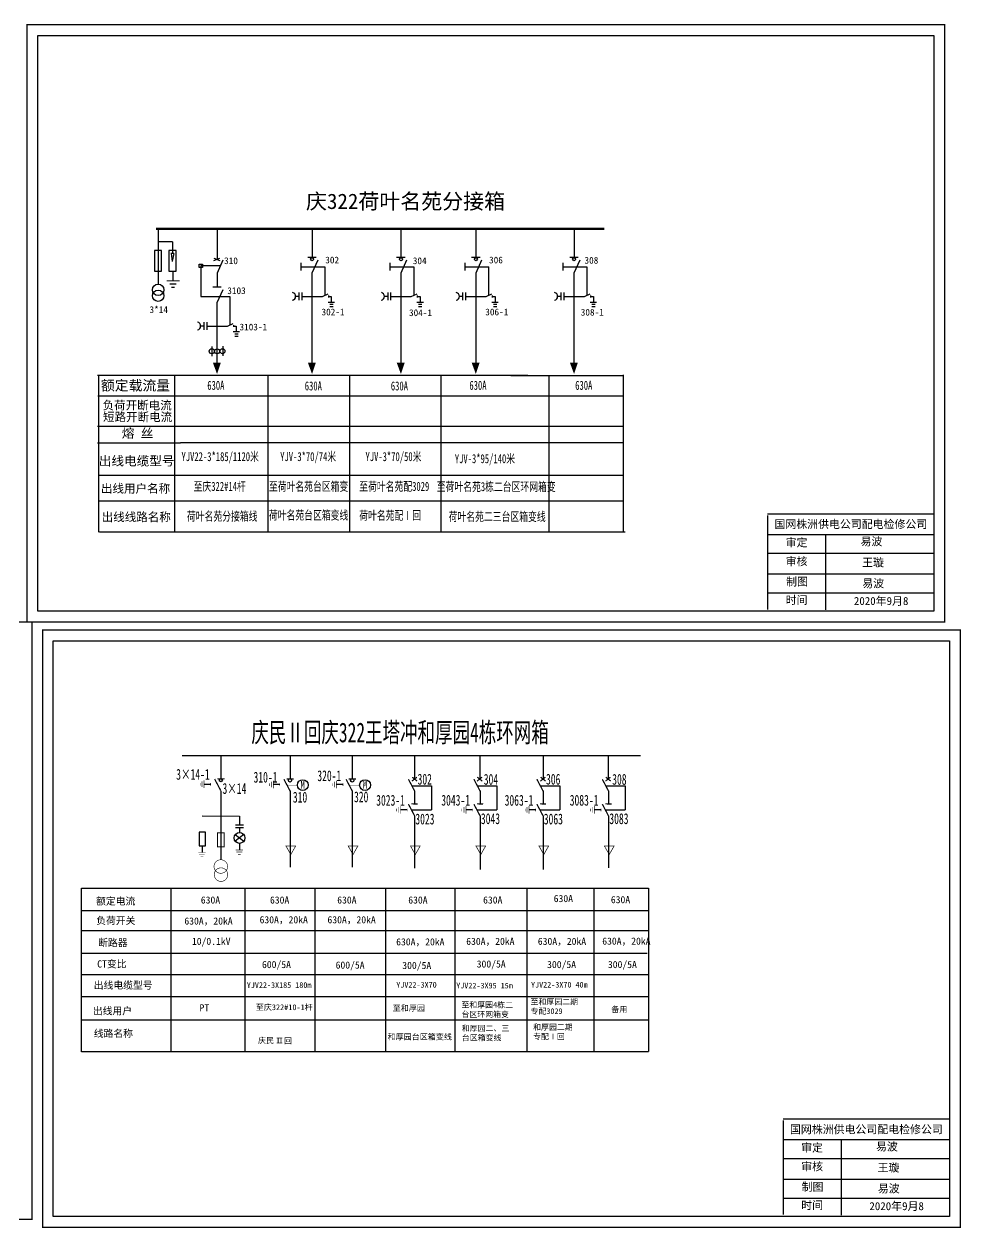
# Model space of a CAD drawing. Extents: x 109 to 883, y -289 to 248.
# Drawn here: x 622.9 to 882.7, y -86.8 to 247.1 of the extents above; entities that cross this region are included whole.
import ezdxf

# ---------------------------------------------------------------- set-up
doc = ezdxf.new("R2010")
doc.units = 0
doc.header["$LTSCALE"] = 0.774411
doc.layers.get('0').update_dxf_attribs({"linetype": 'CONTINUOUS'})
doc.layers.add('2', color=7, linetype='CONTINUOUS')
doc.layers.add('F11', color=7, linetype='CONTINUOUS')
doc.styles.add('HZ', font='')
doc.styles.get("Standard").update_dxf_attribs({"font": '', "height": 2.5})
doc.styles.add('字体', font='simkai_0.ttf', dxfattribs={"height": 2.5})
doc.styles.add('宋3', font='', dxfattribs={"width": 0.7, "height": 3})
doc.styles.add('宋体', font='')
doc.styles.get('HZ').set_extended_font_data('SimSun')
doc.styles.get('Standard').set_extended_font_data('SimSun')
doc.styles.get('宋3').set_extended_font_data('SimSun')
doc.styles.get('宋体').set_extended_font_data('SimSun')

msp = doc.modelspace()

# ---------------------------------------------------------------- hatches: boundary and pattern name
for points in [[(675.24, 153.24), (676.39, 150.09), (677.45, 153.24)], [(701.58, 153.24), (702.74, 150.09), (703.79, 153.24)], [(726.22, 153.24), (727.38, 150.09), (728.43, 153.24)], [(747, 153.24), (748.15, 150.09), (749.21, 153.24)], [(774.24, 153.24), (775.39, 150.09), (776.45, 153.24)]]:
    msp.add_hatch(color=0).paths.add_polyline_path(points)

# ---------------------------------------------------------------- linework, layer by layer
at = {"linetype": 'Continuous', "lineweight": 60}
msp.add_line((659.49, 190.39), (783.72, 190.39), dxfattribs=at)
at = {"color": 0}
for p, q in [((676.4, 190.34), (676.4, 181.96)), ((702.75, 190.42), (702.75, 182.42)), ((727.39, 190.42), (727.39, 182.42)), ((748.16, 190.42), (748.17, 182.42)), ((775.4, 190.42), (775.41, 182.42)), ((677.99, 181.67), (676.39, 178.06)), ((699.65, 180.94), (699.65, 178.8)), ((703.91, 182.37), (701.55, 182.37)), ((704.31, 181.67), (702.72, 178.06)), ((724.29, 180.94), (724.29, 178.8)), ((728.55, 182.37), (726.19, 182.37)), ((728.95, 181.67), (727.36, 178.06)), ((745.07, 180.94), (745.07, 178.8)), ((749.32, 182.37), (746.97, 182.37)), ((749.72, 181.67), (748.13, 178.06)), ((772.31, 180.94), (772.31, 178.8)), ((776.56, 182.37), (774.21, 182.37)), ((776.96, 181.67), (775.37, 178.06)), ((676.41, 178.11), (676.41, 174.22)), ((699.65, 179.85), (706.33, 179.83)), ((702.72, 178.06), (702.71, 153.19)), ((706.38, 172.07), (706.38, 179.83)), ((724.29, 179.85), (730.97, 179.83)), ((727.36, 178.06), (727.34, 153.19)), ((731.02, 172.07), (731.02, 179.83)), ((745.07, 179.85), (751.74, 179.83)), ((748.13, 178.06), (748.12, 153.19)), ((751.79, 172.07), (751.79, 179.83)), ((772.31, 179.85), (778.98, 179.83)), ((775.37, 178.06), (775.36, 153.19)), ((779.03, 172.07), (779.03, 179.83)), ((677.56, 174.17), (675.21, 174.17)), ((671.92, 171.6), (679.98, 171.63)), ((677.97, 173.46), (676.37, 169.86)), ((680.03, 163.86), (680.03, 171.63)), ((699.09, 171.6), (698.2, 171.6)), ((699.09, 172.69), (699.09, 170.55)), ((699.9, 172.69), (699.9, 170.55)), ((699.9, 171.6), (705.58, 171.6)), ((705.6, 171.6), (707.21, 172.28)), ((707.28, 171.88), (707.28, 171.33)), ((707.29, 171.6), (708.08, 171.6)), ((708.08, 171.6), (708.08, 169.97)), ((723.73, 171.6), (722.84, 171.6)), ((723.72, 172.69), (723.72, 170.55)), ((724.54, 172.69), (724.54, 170.55)), ((724.54, 171.6), (730.22, 171.6)), ((730.24, 171.6), (731.85, 172.28)), ((731.92, 171.88), (731.92, 171.33)), ((731.93, 171.6), (732.72, 171.6)), ((732.72, 171.6), (732.72, 169.97)), ((744.5, 171.6), (743.61, 171.6)), ((744.5, 172.69), (744.5, 170.55)), ((745.31, 172.69), (745.31, 170.55)), ((745.31, 171.6), (751, 171.6)), ((751.01, 171.6), (752.62, 172.28)), ((752.69, 171.88), (752.69, 171.33)), ((752.7, 171.6), (753.5, 171.6)), ((753.5, 171.6), (753.5, 169.97)), ((771.74, 171.6), (770.85, 171.6)), ((771.74, 172.69), (771.74, 170.55)), ((772.55, 172.69), (772.55, 170.55)), ((772.55, 171.6), (778.24, 171.6)), ((778.25, 171.6), (779.86, 172.28)), ((779.93, 171.88), (779.93, 171.33)), ((779.94, 171.6), (780.74, 171.6)), ((780.74, 171.6), (780.74, 169.97)), ((676.37, 169.86), (676.36, 152.96)), ((708.96, 169.95), (707.2, 169.95)), ((708.56, 169.32), (707.66, 169.32)), ((708.56, 168.71), (707.66, 168.71)), ((733.6, 169.95), (731.84, 169.95)), ((733.2, 169.32), (732.3, 169.32)), ((733.2, 168.71), (732.3, 168.71)), ((754.38, 169.95), (752.61, 169.95)), ((753.97, 169.32), (753.07, 169.32)), ((753.97, 168.71), (753.07, 168.71)), ((781.62, 169.95), (779.85, 169.95)), ((781.21, 169.32), (780.31, 169.32)), ((781.21, 168.71), (780.31, 168.71)), ((672.74, 164.48), (672.74, 162.35)), ((673.55, 164.48), (673.55, 162.35)), ((679.25, 163.4), (680.87, 164.08)), ((680.93, 163.67), (680.93, 163.13)), ((672.74, 163.4), (671.85, 163.4)), ((673.55, 163.39), (679.24, 163.39)), ((682.62, 161.75), (680.85, 161.75)), ((680.94, 163.4), (681.74, 163.4)), ((682.21, 161.11), (681.31, 161.11)), ((682.21, 160.5), (681.31, 160.5)), ((681.74, 163.4), (681.74, 161.77)), ((663.62, 7.48), (663.62, -37.89)), ((684.14, 7.23), (684.14, -37.96)), ((638.85, 1.24), (656.89, 1.24)), ((656.8, 1.24), (672.02, 1.24)), ((669.02, 1.24), (796.09, 1.24)), ((638.85, -4.24), (656.81, -4.24)), ((656.73, -4.24), (671.94, -4.24)), ((671.68, -4.24), (796.01, -4.24)), ((638.85, -16.5), (656.68, -16.5)), ((656.6, -16.5), (671.81, -16.5)), ((671.55, -16.5), (795.88, -16.5))]:
    msp.add_line(p, q, dxfattribs=at)
at = {"linetype": 'Continuous'}
for p, q in [((660.07, 190.22), (660.07, 175.1)), ((664.06, 186.71), (660.07, 186.71)), ((664.06, 186.71), (664.05, 183.59)), ((664.42, 183.53), (663.56, 183.53)), ((663.68, 183.53), (663.93, 181.31)), ((664.42, 183.47), (663.93, 181.43)), ((674.91, 157.7), (674.91, 155.04)), ((677.98, 157.79), (677.98, 155.13)), ((643.48, 149.84), (643.48, 106.19)), ((690.44, 149.7), (690.44, 106.33)), ((713.16, 149.7), (713.16, 106.33)), ((738.49, 149.7), (738.49, 106.33)), ((757.86, 149.71), (788.96, 149.71)), ((768.37, 149.7), (768.37, 106.33)), ((789.05, 149.84), (789.05, 106.33)), ((643.33, 144.06), (789.05, 144.06)), ((666.23, 135.58), (788.91, 135.58)), ((666.23, 131.06), (789.05, 131.06)), ((643.47, 122.02), (789.19, 122.02)), ((643.62, 114.95), (789.05, 114.95)), ((643.76, 106.33), (789.61, 106.33))]:
    msp.add_line(p, q, dxfattribs=at)
at = {"color": 0, "linetype": 'Continuous'}
for p, q in [((675.51, 181.53), (677.18, 182.23)), ((675.53, 182.23), (677.2, 181.55)), ((671.87, 180.1), (671.87, 171.6)), ((677.36, 180.1), (671.87, 180.1)), ((829.12, 105.6), (875.26, 105.6)), ((845.13, 105.6), (845.13, 84.64)), ((829.12, 100.35), (875.26, 100.35)), ((829.12, 94.61), (875.26, 94.61)), ((829.12, 89.36), (875.26, 89.36)), ((833.42, -62.26), (879.56, -62.26)), ((849.44, -62.27), (849.44, -83.23)), ((833.42, -67.52), (879.56, -67.52)), ((833.42, -73.25), (879.56, -73.25)), ((833.42, -78.51), (879.56, -78.51))]:
    msp.add_line(p, q, dxfattribs=at)
for p, q in [((664.14, 178.42), (664.14, 175.97)), ((643.21, 149.73), (762.61, 149.73)), ((664.57, 149.55), (664.57, 106.33)), ((643.27, 135.63), (666.3, 135.63)), ((643.27, 130.98), (666.25, 130.98)), ((677.44, 44.23), (677.44, 37.67)), ((696.64, 44.17), (696.64, 37.6)), ((713.88, 44.17), (713.88, 37.6)), ((731.17, 44.17), (731.17, 37.6)), ((749.22, 44.17), (749.22, 37.6)), ((766.79, 44.17), (766.79, 37.6)), ((784.84, 44.17), (784.84, 37.6)), ((674.62, 36.26), (672.8, 36.26)), ((677.44, 34.4), (677.44, 15.36)), ((693.82, 36.19), (692, 36.19)), ((696.64, 34.44), (696.64, 13.29)), ((711.31, 36.18), (709.48, 36.18)), ((713.88, 34.44), (713.88, 13.29)), ((730.42, 35.86), (735.82, 35.86)), ((731.17, 34.44), (731.17, 30.83)), ((735.82, 35.86), (735.82, 29.16)), ((748.57, 35.86), (753.97, 35.86)), ((749.32, 34.44), (749.32, 30.83)), ((753.97, 35.86), (753.97, 29.16)), ((766.04, 35.86), (771.44, 35.86)), ((766.79, 34.44), (766.79, 30.83)), ((771.44, 35.86), (771.44, 29.16)), ((784.19, 35.86), (789.59, 35.86)), ((784.93, 34.44), (784.93, 30.83)), ((789.59, 35.86), (789.59, 29.16)), ((672.26, 27.5), (682.63, 27.48)), ((682.63, 27.48), (682.63, 25.04)), ((729.1, 29.16), (727.28, 29.16)), ((730.32, 29.16), (735.82, 29.16)), ((731.17, 27.54), (731.17, 13.02)), ((747.25, 29.16), (745.42, 29.16)), ((748.47, 29.16), (753.97, 29.16)), ((749.32, 27.54), (749.32, 12.62)), ((764.72, 29.16), (762.89, 29.16)), ((765.93, 29.16), (771.44, 29.16)), ((766.79, 27.54), (766.79, 12.62)), ((782.87, 29.16), (781.04, 29.16)), ((784.08, 29.16), (789.59, 29.16)), ((784.93, 27.54), (784.93, 13.15)), ((681.54, 25.04), (683.71, 25.04)), ((681.54, 24.33), (683.71, 24.33)), ((682.63, 24.33), (682.63, 22.9)), ((681.45, 22.31), (683.8, 20.47)), ((683.8, 22.31), (681.45, 20.47)), ((672.26, 19.18), (672.26, 17.35)), ((682.63, 19.88), (682.63, 18.05))]:
    msp.add_line(p, q)
at = {"color": 0, "linetype": 'Continuous', "const_width": 0.37}
for points in [[(623.69, 246.96), (878.17, 246.96), (878.17, 81.27), (623.69, 81.27)], [(370.64, 81.25), (625.12, 81.25), (625.12, -84.44), (370.64, -84.44)], [(628, 79.1), (882.48, 79.1), (882.48, -86.59), (628, -86.59)]]:
    msp.add_lwpolyline(points, close=True, dxfattribs=at)
at = {"color": 0, "linetype": 'Continuous'}
for points in [[(626.68, 243.97), (875.18, 243.97), (875.18, 84.26), (626.68, 84.26)], [(671.47, 180.56), (672.38, 180.56), (672.38, 179.65), (671.47, 179.65)], [(630.99, 76.11), (879.49, 76.11), (879.49, -83.6), (630.99, -83.6)]]:
    msp.add_lwpolyline(points, close=True, dxfattribs=at)
at = {"linetype": 'Continuous'}
for points in [[(661.03, 184.38), (659.01, 184.38), (659.01, 178.61), (661.03, 178.61)], [(665.03, 184.37), (663.02, 184.37), (663.02, 178.61), (665.03, 178.61)]]:
    msp.add_lwpolyline(points, close=True, dxfattribs=at)
at = {"color": 0, "linetype": 'Continuous', "const_width": 0.37}
for points in [[(829, 111.29), (875.14, 111.29)], [(829.12, 110.89), (829.09, 84.72)], [(833.31, -56.58), (879.45, -56.58)], [(833.42, -56.97), (833.4, -83.14)]]:
    msp.add_lwpolyline(points, dxfattribs=at)
for points in [[(666.75, 44.23), (793.78, 44.23)], [(673.24, 23.03), (671.42, 23.03), (671.42, 19.18), (673.24, 19.18), (673.24, 22.98)]]:
    msp.add_lwpolyline(points)
for points, const_width in [([(672.25, 37.1), (672.25, 35.5)], 0.149), ([(672.78, 37.34), (672.78, 35.25)], 0.149), ([(677.44, 34.5), (675.74, 37.73)], 0.341), ([(678.48, 37.79), (676.47, 37.8)], 0.341), ([(691.45, 37.03), (691.45, 35.43)], 0.149), ([(691.98, 37.28), (691.98, 35.19)], 0.149), ([(696.64, 34.44), (694.94, 37.67)], 0.341), ([(697.68, 37.73), (695.67, 37.74)], 0.341), ([(708.94, 37.02), (708.94, 35.42)], 0.149), ([(709.47, 37.27), (709.47, 35.17)], 0.149), ([(713.88, 34.44), (712.18, 37.67)], 0.341), ([(714.93, 37.73), (712.91, 37.74)], 0.341), ([(731.17, 34.44), (729.47, 37.67)], 0.341), ([(731.81, 38.24), (730.45, 37.17)], 0.341), ([(730.53, 38.24), (731.89, 37.17)], 0.341), ([(749.32, 34.44), (747.62, 37.67)], 0.341), ([(749.86, 38.24), (748.5, 37.17)], 0.341), ([(748.58, 38.24), (749.94, 37.17)], 0.341), ([(766.79, 34.44), (765.08, 37.67)], 0.341), ([(767.43, 38.24), (766.06, 37.17)], 0.341), ([(766.14, 38.24), (767.51, 37.17)], 0.341), ([(784.93, 34.44), (783.23, 37.67)], 0.341), ([(785.48, 38.24), (784.11, 37.17)], 0.341), ([(784.19, 38.24), (785.56, 37.17)], 0.341), ([(671.71, 36.65), (671.71, 35.91)], 0.149), ([(674.62, 36.62), (674.62, 35.89)], 0.149), ([(690.91, 36.58), (690.91, 35.84)], 0.149), ([(693.82, 36.56), (693.82, 35.82)], 0.149), ([(695.79, 36.05), (698.68, 36.05)], 0.144), ([(708.4, 36.57), (708.4, 35.83)], 0.149), ([(711.31, 36.55), (711.31, 35.81)], 0.149), ([(713.03, 36.05), (715.92, 36.05)], 0.144), ([(726.73, 30), (726.73, 28.4)], 0.149), ([(727.26, 30.25), (727.26, 28.15)], 0.149), ([(731.17, 27.54), (729.47, 30.77)], 0.341), ([(732.04, 30.8), (730.3, 30.86)], 0.341), ([(744.88, 30), (744.88, 28.4)], 0.149), ([(745.41, 30.25), (745.41, 28.15)], 0.149), ([(749.32, 27.54), (747.62, 30.77)], 0.341), ([(750.19, 30.8), (748.45, 30.86)], 0.341), ([(762.35, 30), (762.35, 28.4)], 0.149), ([(762.88, 30.25), (762.88, 28.15)], 0.149), ([(766.79, 27.54), (765.08, 30.77)], 0.341), ([(767.65, 30.8), (765.92, 30.86)], 0.341), ([(780.49, 30), (780.49, 28.4)], 0.149), ([(781.03, 30.25), (781.03, 28.15)], 0.149), ([(784.93, 27.54), (783.23, 30.77)], 0.341), ([(785.8, 30.8), (784.07, 30.86)], 0.341), ([(726.23, 29.55), (726.23, 28.81)], 0.149), ([(729.1, 29.53), (729.1, 28.79)], 0.149), ([(744.29, 29.55), (744.29, 28.81)], 0.149), ([(747.25, 29.53), (747.25, 28.79)], 0.149), ([(761.85, 29.55), (761.85, 28.81)], 0.149), ([(764.72, 29.53), (764.72, 28.79)], 0.149), ([(779.91, 29.55), (779.91, 28.81)], 0.149), ([(782.87, 29.53), (782.87, 28.79)], 0.149), ([(671.17, 17.34), (673.26, 17.34)], 0.149), ([(671.41, 16.81), (673.01, 16.81)], 0.149), ([(681.54, 18.04), (683.63, 18.04)], 0.149), ([(681.78, 17.5), (683.38, 17.5)], 0.149), ([(682.24, 16.85), (682.97, 16.85)], 0.149), ([(671.87, 16.15), (672.6, 16.15)], 0.149)]:
    msp.add_lwpolyline(points, dxfattribs=dict(const_width=const_width))
msp.add_lwpolyline([(672.26, 27.5, 0, 0, 0), (672.26, 22.04, 0.496, 0, 0), (672.26, 20.27, 0, 0, 0)], format="xyseb")
at = {"const_width": 0.248}
msp.add_lwpolyline([(676.52, 22.83), (678.36, 22.83), (678.36, 18.96), (676.52, 18.96)], close=True, dxfattribs=at)
at = {"color": 0, "const_width": 0.192}
for points in [[(695.48, 19.2), (696.85, 16.8), (698.22, 19.2)], [(712.73, 19.2), (714.1, 16.8), (715.47, 19.2)], [(730.01, 19.2), (731.38, 16.8), (732.75, 19.2)], [(748.16, 19.2), (749.53, 16.8), (750.9, 19.2)], [(765.63, 19.2), (767, 16.8), (768.37, 19.2)], [(783.78, 19.2), (785.15, 16.8), (786.52, 19.2)]]:
    msp.add_lwpolyline(points, close=True, dxfattribs=at)
at = {"const_width": 0.159}
for points in [[(679.32, 13.47, -1), (675.56, 13.47, -1)], [(679.37, 11.22, -1), (675.61, 11.22, -1)]]:
    msp.add_lwpolyline(points, format="xyb", close=True, dxfattribs=at)
at = {"color": 0}
for centre in [(702.75, 181.91), (727.39, 181.91), (748.17, 181.91), (775.41, 181.91)]:
    msp.add_circle(centre, 0.415, dxfattribs=at)
at = {"linetype": 'Continuous'}
for centre, radius in [((660.07, 173.44), 1.57), ((660.07, 171.79), 1.57), ((674.93, 156.39), 0.691), ((676.41, 156.38), 0.691), ((677.9, 156.41), 0.691)]:
    msp.add_circle(centre, radius, dxfattribs=at)
for centre, radius in [((677.44, 37.42), 0.444), ((696.64, 37.35), 0.444), ((700.18, 36.05), 1.51), ((713.88, 37.35), 0.444), ((717.43, 36.05), 1.51), ((682.63, 21.39), 1.51)]:
    msp.add_circle(centre, radius)
at = {"color": 0}
for centre in [(697.07, 171.61), (721.71, 171.61), (742.49, 171.61), (769.73, 171.61), (670.73, 163.41)]:
    msp.add_arc(centre, 1.11, 281.3217, 77.1181, dxfattribs=at)
for points in [[(666.03, 176.11), (666.03, 175.75), (662.39, 176.11), (662.39, 175.75)], [(663.3, 174.84), (663.3, 175.2), (665.12, 174.84), (665.12, 175.2)], [(664.67, 174.29), (664.67, 173.92), (663.75, 174.29), (663.75, 173.92)]]:
    msp.add_trace(points)
at = {"layer": '2'}
for p, q in [((638.85, 7.48), (656.81, 7.48)), ((638.85, -37.89), (638.85, 7.48)), ((656.73, 7.48), (671.94, 7.48)), ((671.68, 7.48), (796.01, 7.48)), ((703.5, 7.44), (703.5, -37.96)), ((723.14, 7.29), (723.14, -37.66)), ((742.29, 7.29), (742.29, -37.81)), ((762.3, 7.29), (762.3, -37.81)), ((780.88, 7.2), (780.88, -37.66)), ((796.01, 7.48), (796.01, -37.81)), ((638.85, -10.54), (668.8, -10.54)), ((656.35, -10.54), (671.56, -10.54)), ((671.31, -10.54), (795.64, -10.54)), ((638.85, -22.55), (795.91, -22.55)), ((656.81, -29.12), (638.85, -29.12)), ((671.94, -29.12), (656.73, -29.12)), ((796.01, -29.12), (671.68, -29.12)), ((656.81, -37.89), (638.85, -37.89)), ((671.94, -37.89), (656.73, -37.89)), ((796.01, -37.89), (671.68, -37.89))]:
    msp.add_line(p, q, dxfattribs=at)

# ---------------------------------------------------------------- texts
at = {"style": 'HZ'}
for s, height, p in [('庆322荷叶名苑分接箱', 4.2613, (701.07, 195.86)), ('额定载流量', 2.812, (644.2, 145.51)), ('负荷开断电流', 2.344, (644.65, 140.23)), ('短路开断电流', 2.344, (644.76, 136.99)), ('熔 丝', 2.564, (650, 132.4)), ('出线电缆型号', 2.564, (643.61, 124.7)), ('出线用户名称', 2.344, (644.2, 117.14)), ('出线线路名称', 2.344, (644.4, 109.24))]:
    msp.add_text(s, height=height, dxfattribs=at).set_placement(p)
for s, height, p in [('310', 1.875, (678.35, 180.56)), ('302', 1.875, (706.41, 180.77)), ('304', 1.875, (730.68, 180.56)), ('306', 1.875, (751.83, 180.77)), ('308', 1.875, (778.29, 180.68)), ('3103', 1.875, (679.25, 172.26)), ('3*14', 1.875, (657.67, 167)), ('302-1', 1.875, (705.37, 166.35)), ('304-1', 1.875, (729.63, 166.15)), ('306-1', 1.875, (750.78, 166.35)), ('308-1', 1.875, (777.25, 166.27)), ('3103-1', 1.875, (682.63, 162.18)), ('YJV22-3X185 180m', 1.5688, (684.64, -20.2)), ('YJV22-3X70 ', 1.5688, (726.1, -20.13)), ('YJV22-3X95 15m ', 1.5688, (742.72, -20.34)), ('YJV22-3X70 40m ', 1.5688, (763.47, -20.1))]:
    msp.add_text(s, height=height).set_placement(p)
for s, height, style, width, p in [('庆民Ⅱ回庆322王塔冲和厚园4栋环网箱', 5.4717, '宋体', 0.65, (685.93, 47.93)), ('3×14-1', 3, '宋体', 0.65, (665.07, 37.54)), ('320-1', 3, '宋体', 0.65, (704.21, 37.15)), ('310-1', 3, '宋体', 0.65, (686.51, 36.75)), ('M', 2.11, '宋3', 0.7, (699.57, 35.11)), ('M', 2.11, '宋3', 0.7, (716.81, 35.11)), ('302', 3, '宋体', 0.65, (732, 36.19)), ('304', 3, '宋体', 0.65, (750.36, 36.15)), ('306', 3, '宋体', 0.65, (767.62, 36.19)), ('308', 3, '宋体', 0.65, (785.97, 36.15)), ('3×14', 3, '宋体', 0.65, (677.9, 33.62)), ('310', 3, '宋体', 0.65, (697.42, 31.2)), ('320', 3, '宋体', 0.65, (714.38, 31.29)), ('3023-1', 3, '宋体', 0.65, (720.53, 30.34)), ('3043-1', 3, '宋体', 0.65, (738.58, 30.36)), ('3063-1', 3, '宋体', 0.65, (756.14, 30.34)), ('3083-1', 3, '宋体', 0.65, (774.19, 30.36)), ('3023', 3, '宋体', 0.65, (731.38, 25.15)), ('3043', 3, '宋体', 0.65, (749.56, 25.24)), ('3063', 3, '宋体', 0.65, (767, 25.15)), ('3083', 3, '宋体', 0.65, (785.18, 25.24))]:
    msp.add_text(s, height=height, dxfattribs=dict(style=style, width=width)).set_placement(p)
at = {"color": 0, "style": 'HZ'}
for s, p in [('额定电流', (642.87, 2.86)), ('负荷开关', (642.89, -2.53)), ('断路器', (643.41, -8.65)), ('CT变比', (643.16, -14.55)), ('出线电缆型号', (642.21, -20.45)), ('出线用户', (641.96, -27.57)), ('线路名称', (642.22, -33.83))]:
    msp.add_text(s, height=1.993, dxfattribs=at).set_placement(p)
at = {"color": 0}
for s, height, p in [('630A', 1.967, (671.9, 3.2)), ('630A', 1.967, (691.07, 3.2)), ('630A', 1.967, (709.72, 3.2)), ('630A', 1.967, (729.42, 3.2)), ('630A', 1.967, (750.17, 3.2)), ('630A', 1.967, (769.75, 3.6)), ('630A', 1.967, (785.6, 3.3)), ('630A，20kA', 1.967, (667.34, -2.63)), ('630A，20kA', 1.967, (688.19, -2.28)), ('630A，20kA', 1.967, (707.02, -2.28)), ('10/0.1kV', 1.967, (669.43, -8.26)), ('630A，20kA', 1.967, (726.07, -8.41)), ('630A，20kA', 1.967, (745.49, -8.26)), ('630A，20kA', 1.967, (765.35, -8.26)), ('630A，20kA', 1.967, (783.21, -8.21)), ('600/5A', 1.967, (688.86, -14.7)), ('600/5A', 1.967, (709.28, -14.85)), ('300/5A', 1.967, (727.76, -14.95)), ('300/5A', 1.967, (748.4, -14.55)), ('300/5A', 1.967, (767.92, -14.7)), ('300/5A', 1.967, (784.78, -14.7)), ('PT', 1.967, (671.53, -26.71)), ('至庆322#10-1杆', 1.5941, (687.14, -26.36)), ('至和厚园', 1.594, (725.11, -26.59)), ('备用', 1.594, (785.72, -26.94)), ('和厚园台区箱变线', 1.594, (723.68, -34.56)), ('庆民', 1.594, (687.75, -35.57)), ('I', 1.59, (692.78, -35.57)), ('I', 1.59, (693.57, -35.57)), ('回', 1.59, (694.97, -35.7))]:
    msp.add_text(s, height=height, dxfattribs=at).set_placement(p)
at = {"color": 0, "linetype": 'Continuous', "attachment_point": 1, "style": '字体'}
for s, insert, char_height, width in [('国网株洲供电公司配电检修公司', (830.95, 109.54), 2.2195, 60.679), ('\\f\uffbfﾬￌﾣﾤ_GB2312|b0|i0|c134|p49;审定', (834.07, 104.45), 2.2195, 17.3574), ('易波', (854.82, 104.76), 2.219, 17.3574), ('\\f\uffbfﾬￌﾣﾤ_GB2312|b0|i0|c134|p49;审核', (834.07, 99.22), 2.2195, 17.3574), ('{\\fSimSun|b0|i0|c134|p2;王璇}', (855.26, 98.92), 2.2195, 17.3574), ('\\f\uffbfﾬￌﾣﾤ_GB2312|b0|i0|c134|p49;制图', (834.19, 93.58), 2.2195, 17.3574), ('{\\fSimSun|b0|i0|c134|p2;易波}', (855.31, 93.12), 2.2195, 17.3574), ('\\f\uffbfﾬￌﾣﾤ_GB2312|b0|i0|c134|p49;时间', (834.07, 88.49), 2.2195, 17.3574), ('2020{\\fSimSun|b0|i0|c134|p2;年}9{\\fSimSun|b0|i0|c134|p2;月8}', (852.99, 88.23), 2.2195, 32.465), ('国网株洲供电公司配电检修公司', (835.26, -58.33), 2.2195, 60.679), ('\\f\uffbfﾬￌﾣﾤ_GB2312|b0|i0|c134|p49;审定', (838.38, -63.41), 2.2195, 17.3574), ('易波', (859.13, -63.11), 2.219, 17.3574), ('\\f\uffbfﾬￌﾣﾤ_GB2312|b0|i0|c134|p49;审核', (838.38, -68.64), 2.2195, 17.3574), ('{\\fSimSun|b0|i0|c134|p2;王璇}', (859.56, -68.94), 2.2195, 17.3574), ('\\f\uffbfﾬￌﾣﾤ_GB2312|b0|i0|c134|p49;制图', (838.5, -74.28), 2.2195, 17.3574), ('{\\fSimSun|b0|i0|c134|p2;易波}', (859.62, -74.75), 2.2195, 17.3574), ('\\f\uffbfﾬￌﾣﾤ_GB2312|b0|i0|c134|p49;时间', (838.38, -79.37), 2.2195, 17.3574), ('2020{\\fSimSun|b0|i0|c134|p2;年}9{\\fSimSun|b0|i0|c134|p2;月8}', (857.29, -79.63), 2.2195, 32.465)]:
    msp.add_mtext(s, dxfattribs=dict(at, insert=insert, char_height=char_height, width=width))
at = {"color": 1, "linetype": 'Continuous', "char_height": 1.5688, "attachment_point": 1, "style": 'HZ'}
for s, insert, width in [('{\\C256;至和厚园二期专配3029}', (763.33, -23.25), 14.7525), ('{\\C256;至和厚园4栋二台区环网箱变}', (744.16, -24.12), 14.7525), ('{\\C256;和厚园二、三台区箱变线}', (744.28, -30.62), 14.7525), ('{\\C256;和厚园二期专配Ⅰ回}', (764.04, -30.29), 12.1373)]:
    msp.add_mtext(s, dxfattribs=dict(at, insert=insert, width=width))
at = {"layer": 'F11', "lineweight": -3, "width": 0.7}
for s, height, p in [('630A', 2.495, (673.69, 145.7)), ('630A', 2.495, (700.72, 145.53)), ('630A', 2.495, (724.59, 145.53)), ('630A', 2.495, (746.37, 145.7)), ('630A', 2.495, (775.71, 145.7)), ('YJV22-3*185/1120米', 2.4952, (666.54, 125.93)), ('YJV-3*70/74米', 2.4952, (693.91, 125.93)), ('YJV-3*70/50米', 2.4952, (717.56, 125.93)), ('YJV-3*95/140米', 2.4952, (742.33, 125.35)), ('至庆322#14杆', 2.495, (669.9, 117.67)), ('至荷叶名苑台区箱变', 2.495, (690.78, 117.67)), ('至荷叶名苑配3029', 2.495, (715.82, 117.67)), ('至荷叶名苑3栋二台区环网箱变 ', 2.4952, (737.33, 117.6)), (' 荷叶名苑分接箱线', 2.495, (666.86, 109.39)), ('荷叶名苑台区箱变线', 2.495, (690.78, 109.7)), ('荷叶名苑配Ⅰ回', 2.495, (715.82, 109.63)), ('荷叶名苑二三台区箱变线', 2.4952, (740.62, 109.3))]:
    msp.add_text(s, height=height, dxfattribs=at).set_placement(p)

doc.saveas('drawing.dxf')
